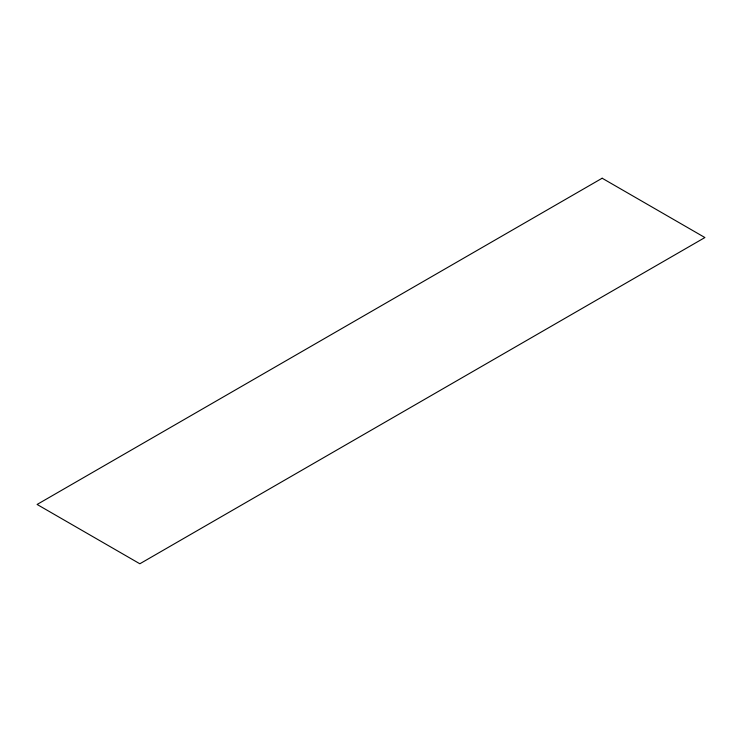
<?xml version="1.0" encoding="UTF-8"?>
<svg xmlns="http://www.w3.org/2000/svg" width="742" height="742" viewBox="0 0 742 742"><rect width="100%" height="100%" fill="white"/><g stroke="black" fill="none" stroke-linecap="round" stroke-linejoin="round"><path stroke-width="1.11" d="M602.161 178.228L37.1 504.458L139.839 563.772L704.9 237.542L602.161 178.228"/></g></svg>
